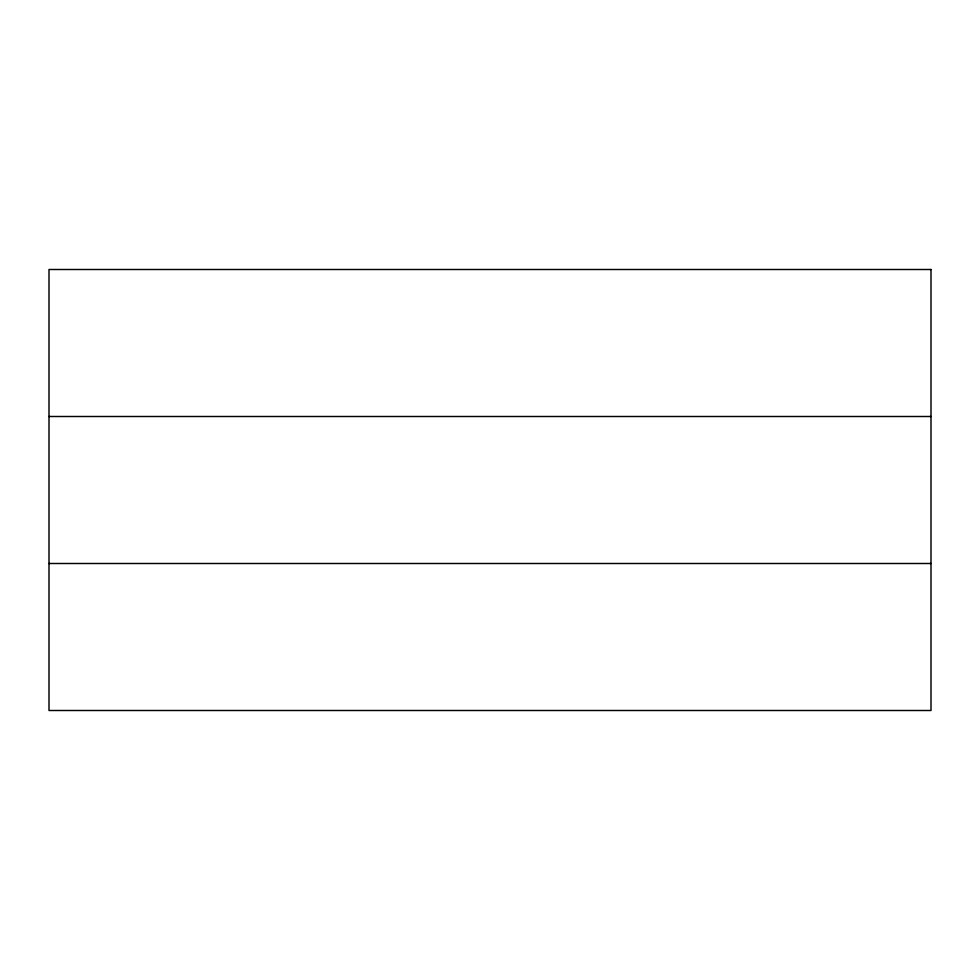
<?xml version="1.0" encoding="UTF-8"?>
<svg xmlns="http://www.w3.org/2000/svg" width="980" height="980" viewBox="0 0 980 980"><rect width="100%" height="100%" fill="white"/><g stroke="black" fill="none" stroke-linecap="round" stroke-linejoin="round"><path stroke-width="1.47" d="M49 416.5L931 416.5M49 563.5L931 563.5M931 269.5L49 269.5L49 710.5L931 710.5L931 269.5"/></g></svg>
